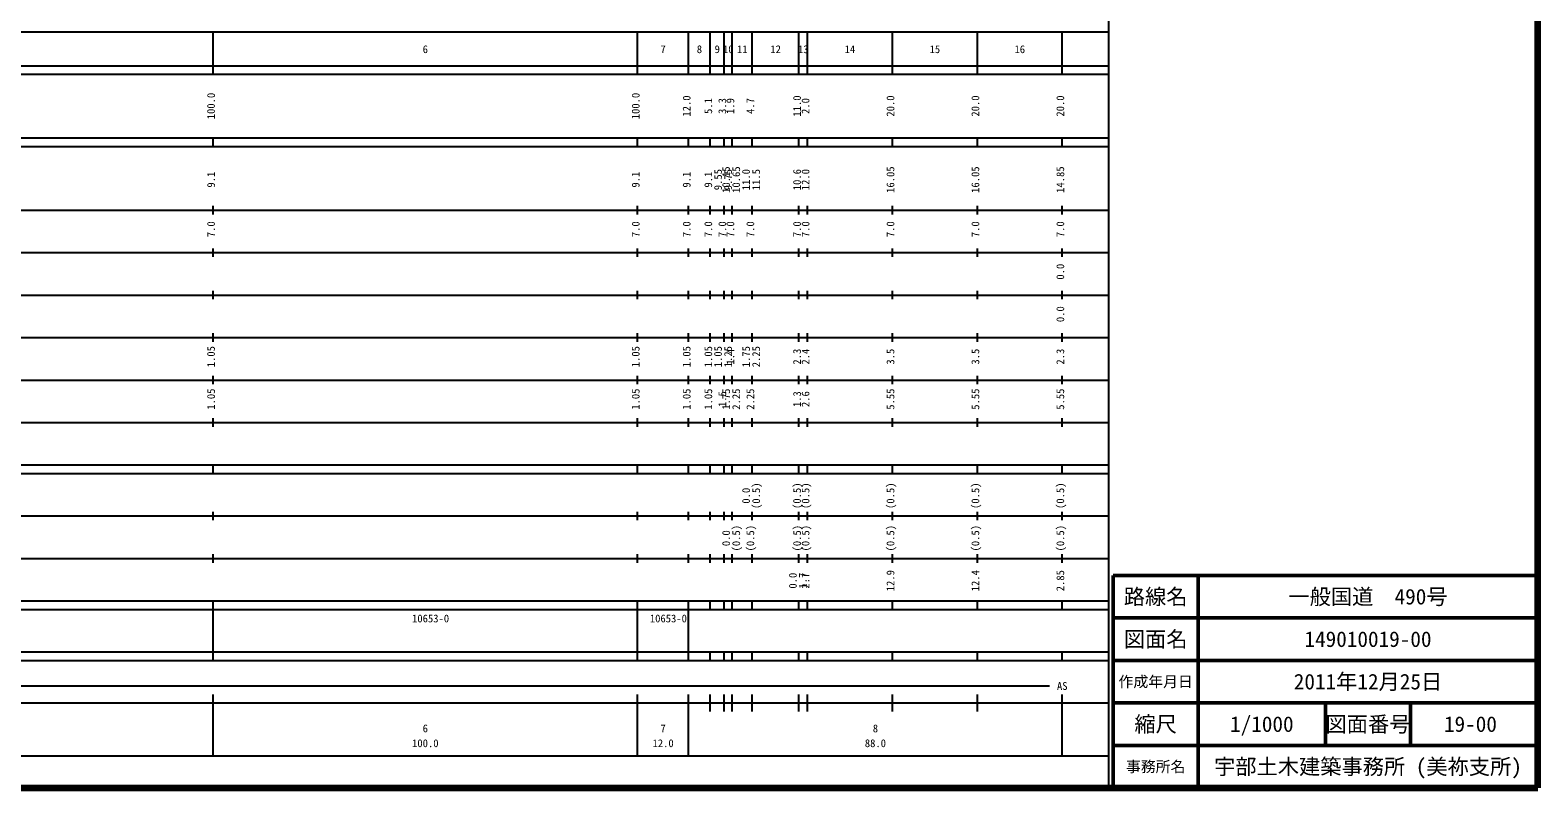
# Model space of a CAD drawing. Units: millimetres, scale not verified. Extents: x -376799949 to 680000, y -982173217 to 380000.
# Drawn here: x 324937 to 680000, y 20000 to 198357 of the extents above; entities that cross this region are included whole.
import ezdxf
from ezdxf.enums import TextEntityAlignment as Align

# ---------------------------------------------------------------- set-up
doc = ezdxf.new("R2010")
doc.units = ezdxf.units.MM
doc.header["$LTSCALE"] = 1000
for name, color, linetype, lineweight in [('M-TTL', 2, 'Continuous', 140), ('M-TTL-BAND', 7, 'Continuous', 25), ('M-TTL-FRAM', 2, 'Continuous', 50), ('M-TTL-LINE', 7, 'Continuous', 50)]:
    doc.layers.add(name, color=color, linetype=linetype, lineweight=lineweight)
doc.layers.add('M-TTL-TXT', color=7, linetype='Continuous')
doc.styles.add('ＭＳ ゴシック', font='')
doc.styles.get('ＭＳ ゴシック').set_extended_font_data('MS Gothic')

msp = doc.modelspace()

# ---------------------------------------------------------------- linework, layer by layer
at = {"layer": 'M-TTL'}
for p, q in [((680000, 20000), (680000, 380000)), ((40000, 20000), (680000, 20000))]:
    msp.add_line(p, q, dxfattribs=at)
at = {"layer": 'M-TTL-BAND'}
for p, q in [((579000, 20000), (579000, 370000)), ((68000, 198000), (579000, 198000)), ((368000, 188000), (368000, 198000)), ((468000, 188000), (468000, 198000)), ((480000, 188000), (480000, 198000)), ((485100, 188000), (485100, 198000)), ((488400, 188000), (488400, 198000)), ((490300, 188000), (490300, 198000)), ((495000, 188000), (495000, 198000)), ((506000, 188000), (506000, 198000)), ((508000, 188000), (508000, 198000)), ((528000, 188000), (528000, 198000)), ((548000, 188000), (548000, 198000)), ((568000, 188000), (568000, 198000)), ((40000, 190000), (579000, 190000)), ((40000, 188000), (579000, 188000)), ((40000, 173000), (579000, 173000)), ((40000, 171000), (579000, 171000)), ((368000, 171000), (368000, 173000)), ((468000, 171000), (468000, 173000)), ((480000, 171000), (480000, 173000)), ((485100, 171000), (485100, 173000)), ((488400, 171000), (488400, 173000)), ((490300, 171000), (490300, 173000)), ((495000, 171000), (495000, 173000)), ((506000, 171000), (506000, 173000)), ((508000, 171000), (508000, 173000)), ((528000, 171000), (528000, 173000)), ((548000, 171000), (548000, 173000)), ((568000, 171000), (568000, 173000)), ((368000, 155000), (368000, 157000)), ((468000, 155000), (468000, 157000)), ((480000, 155000), (480000, 157000)), ((485100, 155000), (485100, 157000)), ((488400, 155000), (488400, 157000)), ((490300, 155000), (490300, 157000)), ((495000, 155000), (495000, 157000)), ((506000, 155000), (506000, 157000)), ((508000, 155000), (508000, 157000)), ((528000, 155000), (528000, 157000)), ((548000, 155000), (548000, 157000)), ((568000, 155000), (568000, 157000)), ((40000, 156000), (579000, 156000)), ((46000, 146000), (579000, 146000)), ((368000, 145000), (368000, 147000)), ((468000, 145000), (468000, 147000)), ((480000, 145000), (480000, 147000)), ((485100, 145000), (485100, 147000)), ((488400, 145000), (488400, 147000)), ((490300, 145000), (490300, 147000)), ((495000, 145000), (495000, 147000)), ((506000, 145000), (506000, 147000)), ((508000, 145000), (508000, 147000)), ((528000, 145000), (528000, 147000)), ((548000, 145000), (548000, 147000)), ((568000, 145000), (568000, 147000)), ((52000, 136000), (579000, 136000)), ((368000, 135000), (368000, 137000)), ((468000, 135000), (468000, 137000)), ((480000, 135000), (480000, 137000)), ((485100, 135000), (485100, 137000)), ((488400, 135000), (488400, 137000)), ((490300, 135000), (490300, 137000)), ((495000, 135000), (495000, 137000)), ((506000, 135000), (506000, 137000)), ((508000, 135000), (508000, 137000)), ((528000, 135000), (528000, 137000)), ((548000, 135000), (548000, 137000)), ((568000, 135000), (568000, 137000)), ((46000, 126000), (579000, 126000)), ((368000, 125000), (368000, 127000)), ((468000, 125000), (468000, 127000)), ((480000, 125000), (480000, 127000)), ((485100, 125000), (485100, 127000)), ((488400, 125000), (488400, 127000)), ((490300, 125000), (490300, 127000)), ((495000, 125000), (495000, 127000)), ((506000, 125000), (506000, 127000)), ((508000, 125000), (508000, 127000)), ((528000, 125000), (528000, 127000)), ((548000, 125000), (548000, 127000)), ((568000, 125000), (568000, 127000)), ((52000, 116000), (579000, 116000)), ((368000, 115000), (368000, 117000)), ((468000, 115000), (468000, 117000)), ((480000, 115000), (480000, 117000)), ((485100, 115000), (485100, 117000)), ((488400, 115000), (488400, 117000)), ((490300, 115000), (490300, 117000)), ((495000, 115000), (495000, 117000)), ((506000, 115000), (506000, 117000)), ((508000, 115000), (508000, 117000)), ((528000, 115000), (528000, 117000)), ((548000, 115000), (548000, 117000)), ((568000, 115000), (568000, 117000)), ((368000, 105000), (368000, 107000)), ((468000, 105000), (468000, 107000)), ((480000, 105000), (480000, 107000)), ((485100, 105000), (485100, 107000)), ((488400, 105000), (488400, 107000)), ((490300, 105000), (490300, 107000)), ((495000, 105000), (495000, 107000)), ((506000, 105000), (506000, 107000)), ((508000, 105000), (508000, 107000)), ((528000, 105000), (528000, 107000)), ((548000, 105000), (548000, 107000)), ((568000, 105000), (568000, 107000)), ((46000, 106000), (579000, 106000)), ((40000, 96000), (579000, 96000)), ((368000, 94000), (368000, 96000)), ((468000, 94000), (468000, 96000)), ((480000, 94000), (480000, 96000)), ((485100, 94000), (485100, 96000)), ((488400, 94000), (488400, 96000)), ((490300, 94000), (490300, 96000)), ((495000, 94000), (495000, 96000)), ((506000, 94000), (506000, 96000)), ((508000, 94000), (508000, 96000)), ((528000, 94000), (528000, 96000)), ((548000, 94000), (548000, 96000)), ((568000, 94000), (568000, 96000)), ((40000, 94000), (579000, 94000)), ((49000, 84000), (579000, 84000)), ((368000, 83000), (368000, 85000)), ((468000, 83000), (468000, 85000)), ((480000, 83000), (480000, 85000)), ((485100, 83000), (485100, 85000)), ((488400, 83000), (488400, 85000)), ((490300, 83000), (490300, 85000)), ((495000, 83000), (495000, 85000)), ((506000, 83000), (506000, 85000)), ((508000, 83000), (508000, 85000)), ((528000, 83000), (528000, 85000)), ((548000, 83000), (548000, 85000)), ((568000, 83000), (568000, 85000)), ((368000, 73000), (368000, 75000)), ((468000, 73000), (468000, 75000)), ((480000, 73000), (480000, 75000)), ((485100, 73000), (485100, 75000)), ((488400, 73000), (488400, 75000)), ((490300, 73000), (490300, 75000)), ((495000, 73000), (495000, 75000)), ((506000, 73000), (506000, 75000)), ((508000, 73000), (508000, 75000)), ((528000, 73000), (528000, 75000)), ((548000, 73000), (548000, 75000)), ((568000, 73000), (568000, 75000)), ((40000, 74000), (579000, 74000)), ((40000, 64000), (579000, 64000)), ((368000, 62000), (368000, 64000)), ((468000, 62000), (468000, 64000)), ((480000, 62000), (480000, 64000)), ((485100, 62000), (485100, 64000)), ((488400, 62000), (488400, 64000)), ((490300, 62000), (490300, 64000)), ((495000, 62000), (495000, 64000)), ((506000, 62000), (506000, 64000)), ((508000, 62000), (508000, 64000)), ((528000, 62000), (528000, 64000)), ((548000, 62000), (548000, 64000)), ((568000, 62000), (568000, 64000)), ((40000, 62000), (579000, 62000)), ((368000, 52000), (368000, 62000)), ((368000, 52000), (368000, 62000)), ((468000, 52000), (468000, 62000)), ((468000, 52000), (468000, 62000)), ((480000, 52000), (480000, 62000)), ((40000, 52000), (579000, 52000)), ((40000, 50000), (579000, 50000)), ((368000, 50000), (368000, 52000)), ((468000, 50000), (468000, 52000)), ((480000, 50000), (480000, 52000)), ((485100, 50000), (485100, 52000)), ((488400, 50000), (488400, 52000)), ((490300, 50000), (490300, 52000)), ((495000, 50000), (495000, 52000)), ((506000, 50000), (506000, 52000)), ((508000, 50000), (508000, 52000)), ((528000, 50000), (528000, 52000)), ((548000, 50000), (548000, 52000)), ((568000, 50000), (568000, 52000)), ((174500, 44000), (565000, 44000)), ((40000, 40000), (579000, 40000)), ((368000, 27500), (368000, 42000)), ((468000, 27500), (468000, 42000)), ((480000, 27500), (480000, 42000)), ((485100, 38000), (485100, 42000)), ((488400, 38000), (488400, 42000)), ((490300, 38000), (490300, 42000)), ((495000, 38000), (495000, 42000)), ((506000, 38000), (506000, 42000)), ((508000, 38000), (508000, 42000)), ((528000, 38000), (528000, 42000)), ((548000, 38000), (548000, 42000)), ((568000, 27500), (568000, 42000)), ((68000, 27500), (579000, 27500))]:
    msp.add_line(p, q, dxfattribs=at)
at = {"layer": 'M-TTL-FRAM'}
for p, q in [((680000, 70000), (580000, 70000)), ((580000, 70000), (580000, 20000))]:
    msp.add_line(p, q, dxfattribs=at)
at = {"layer": 'M-TTL-LINE'}
for p, q in [((600000, 70000), (600000, 20000)), ((680000, 60000), (580000, 60000)), ((680000, 50000), (580000, 50000)), ((680000, 40000), (580000, 40000)), ((630000, 40000), (630000, 30000)), ((650000, 40000), (650000, 30000)), ((680000, 30000), (580000, 30000))]:
    msp.add_line(p, q, dxfattribs=at)

# ---------------------------------------------------------------- texts
at = {"layer": 'M-TTL-BAND', "style": 'ＭＳ ゴシック'}
for s, p in [('6', (418000, 192405)), ('7', (474000, 192405)), ('8', (482550, 192405)), ('9', (486750, 192405)), ('10', (489350, 192405)), ('11', (492650, 192405)), ('12', (500500, 192405)), ('13', (507000, 192405)), ('14', (518000, 192405)), ('15', (538000, 192405)), ('16', (558000, 192405)), ('AS', (568000, 42500)), ('6', (418000, 32523)), ('7', (474000, 32523)), ('8', (524000, 32523)), ('100.0', (418000, 29033)), ('12.0', (474000, 29033)), ('88.0', (524000, 29033))]:
    msp.add_text(s, height=1833, dxfattribs=at).set_placement(p, align=Align.BOTTOM_CENTER)
for s, p in [('100.0', (369000, 180500)), ('100.0', (469000, 180500)), ('12.0', (481000, 180500)), ('5.1', (486100, 180500)), ('3.3', (489400, 180500)), ('1.9', (491300, 180500)), ('4.7', (496000, 180500)), ('11.0', (507000, 180500)), ('2.0', (509000, 180500)), ('20.0', (529000, 180500)), ('20.0', (549000, 180500)), ('20.0', (569000, 180500)), ('9.1', (369000, 163174)), ('9.1', (469000, 163174)), ('9.1', (481000, 163174)), ('9.1', (486100, 163174)), ('9.55', (488400, 163174)), ('10.15', (490300, 163174)), ('9.75', (490770, 163174)), ('10.65', (492670, 163174)), ('11.0', (495000, 163174)), ('11.5', (497370, 163174)), ('10.6', (507000, 163174)), ('12.0', (509000, 163174)), ('16.05', (529000, 163174)), ('16.05', (549000, 163174)), ('14.85', (569000, 163174)), ('7.0', (369000, 151500)), ('7.0', (469000, 151500)), ('7.0', (481000, 151500)), ('7.0', (486100, 151500)), ('7.0', (489400, 151500)), ('7.0', (491300, 151500)), ('7.0', (496000, 151500)), ('7.0', (507000, 151500)), ('7.0', (509000, 151500)), ('7.0', (529000, 151500)), ('7.0', (549000, 151500)), ('7.0', (569000, 151500)), ('0.0', (569000, 141500)), ('0.0', (569000, 131500)), ('1.05', (369000, 121500)), ('1.05', (469000, 121500)), ('1.05', (481000, 121500)), ('1.05', (486100, 121500)), ('1.05', (488400, 121500)), ('1.25', (490770, 121500)), ('1.4', (491300, 121500)), ('1.75', (495000, 121500)), ('2.25', (497370, 121500)), ('2.3', (507000, 121500)), ('2.4', (509000, 121500)), ('3.5', (529000, 121500)), ('3.5', (549000, 121500)), ('2.3', (569000, 121500)), ('1.05', (369000, 111500)), ('1.05', (469000, 111500)), ('1.05', (481000, 111500)), ('1.05', (486100, 111500)), ('1.75', (490300, 111500)), ('2.25', (492670, 111500)), ('2.25', (496000, 111500)), ('5.55', (529000, 111500)), ('5.55', (549000, 111500)), ('5.55', (569000, 111500)), ('1.5', (489400, 111500)), ('1.3', (507000, 111500)), ('2.6', (509000, 111500)), ('0.0', (495000, 88764)), ('(0.5)', (497370, 88764)), ('(0.5)', (507000, 88764)), ('(0.5)', (509000, 88764)), ('(0.5)', (529000, 88764)), ('(0.5)', (549000, 88764)), ('(0.5)', (569000, 88764)), ('0.0', (490300, 78764)), ('(0.5)', (492670, 78764)), ('(0.5)', (496000, 78764)), ('(0.5)', (507000, 78764)), ('(0.5)', (509000, 78764)), ('(0.5)', (529000, 78764)), ('(0.5)', (549000, 78764)), ('(0.5)', (569000, 78764)), ('12.9', (529000, 68764)), ('12.4', (549000, 68764)), ('2.85', (569000, 68764)), ('0.0', (506000, 68764)), ('1.7', (508370, 68764)), ('2.7', (509000, 68764))]:
    msp.add_text(s, height=1833, rotation=90, dxfattribs=at).set_placement(p, align=Align.BOTTOM_CENTER)
for p in [(414875, 58405), (470875, 58405)]:
    msp.add_text('10653-0', height=1833, dxfattribs=at).set_placement(p, align=Align.BOTTOM_LEFT)
at = {"layer": 'M-TTL-TXT', "style": 'ＭＳ ゴシック'}
for s, height, p in [('路線名', 3666, (590000, 65000)), ('路線名', 3666, (590000, 65000)), ('一般国道\u3000490号', 3666, (640000, 65000)), ('図面名', 3666, (590000, 55000)), ('図面名', 3666, (590000, 55000)), ('149010019-00', 3666, (640000, 55000)), ('作成年月日', 2566, (590000, 45000)), ('作成年月日', 2566, (590000, 45000)), ('2011年12月25日', 3666, (640000, 45000)), ('縮尺', 3666, (590000, 35000)), ('縮尺', 3666, (590000, 35000)), ('1/1000', 3666, (615000, 35000)), ('図面番号', 3666, (640000, 35000)), ('図面番号', 3666, (640000, 35000)), ('19-00', 3666, (664125, 35000)), ('事務所名', 2566, (590000, 25000)), ('事務所名', 2566, (590000, 25000)), ('宇部土木建築事務所 (美祢支所)', 3666, (640000, 25000))]:
    msp.add_text(s, height=height, dxfattribs=at).set_placement(p, align=Align.MIDDLE_CENTER)

doc.saveas('drawing.dxf')
